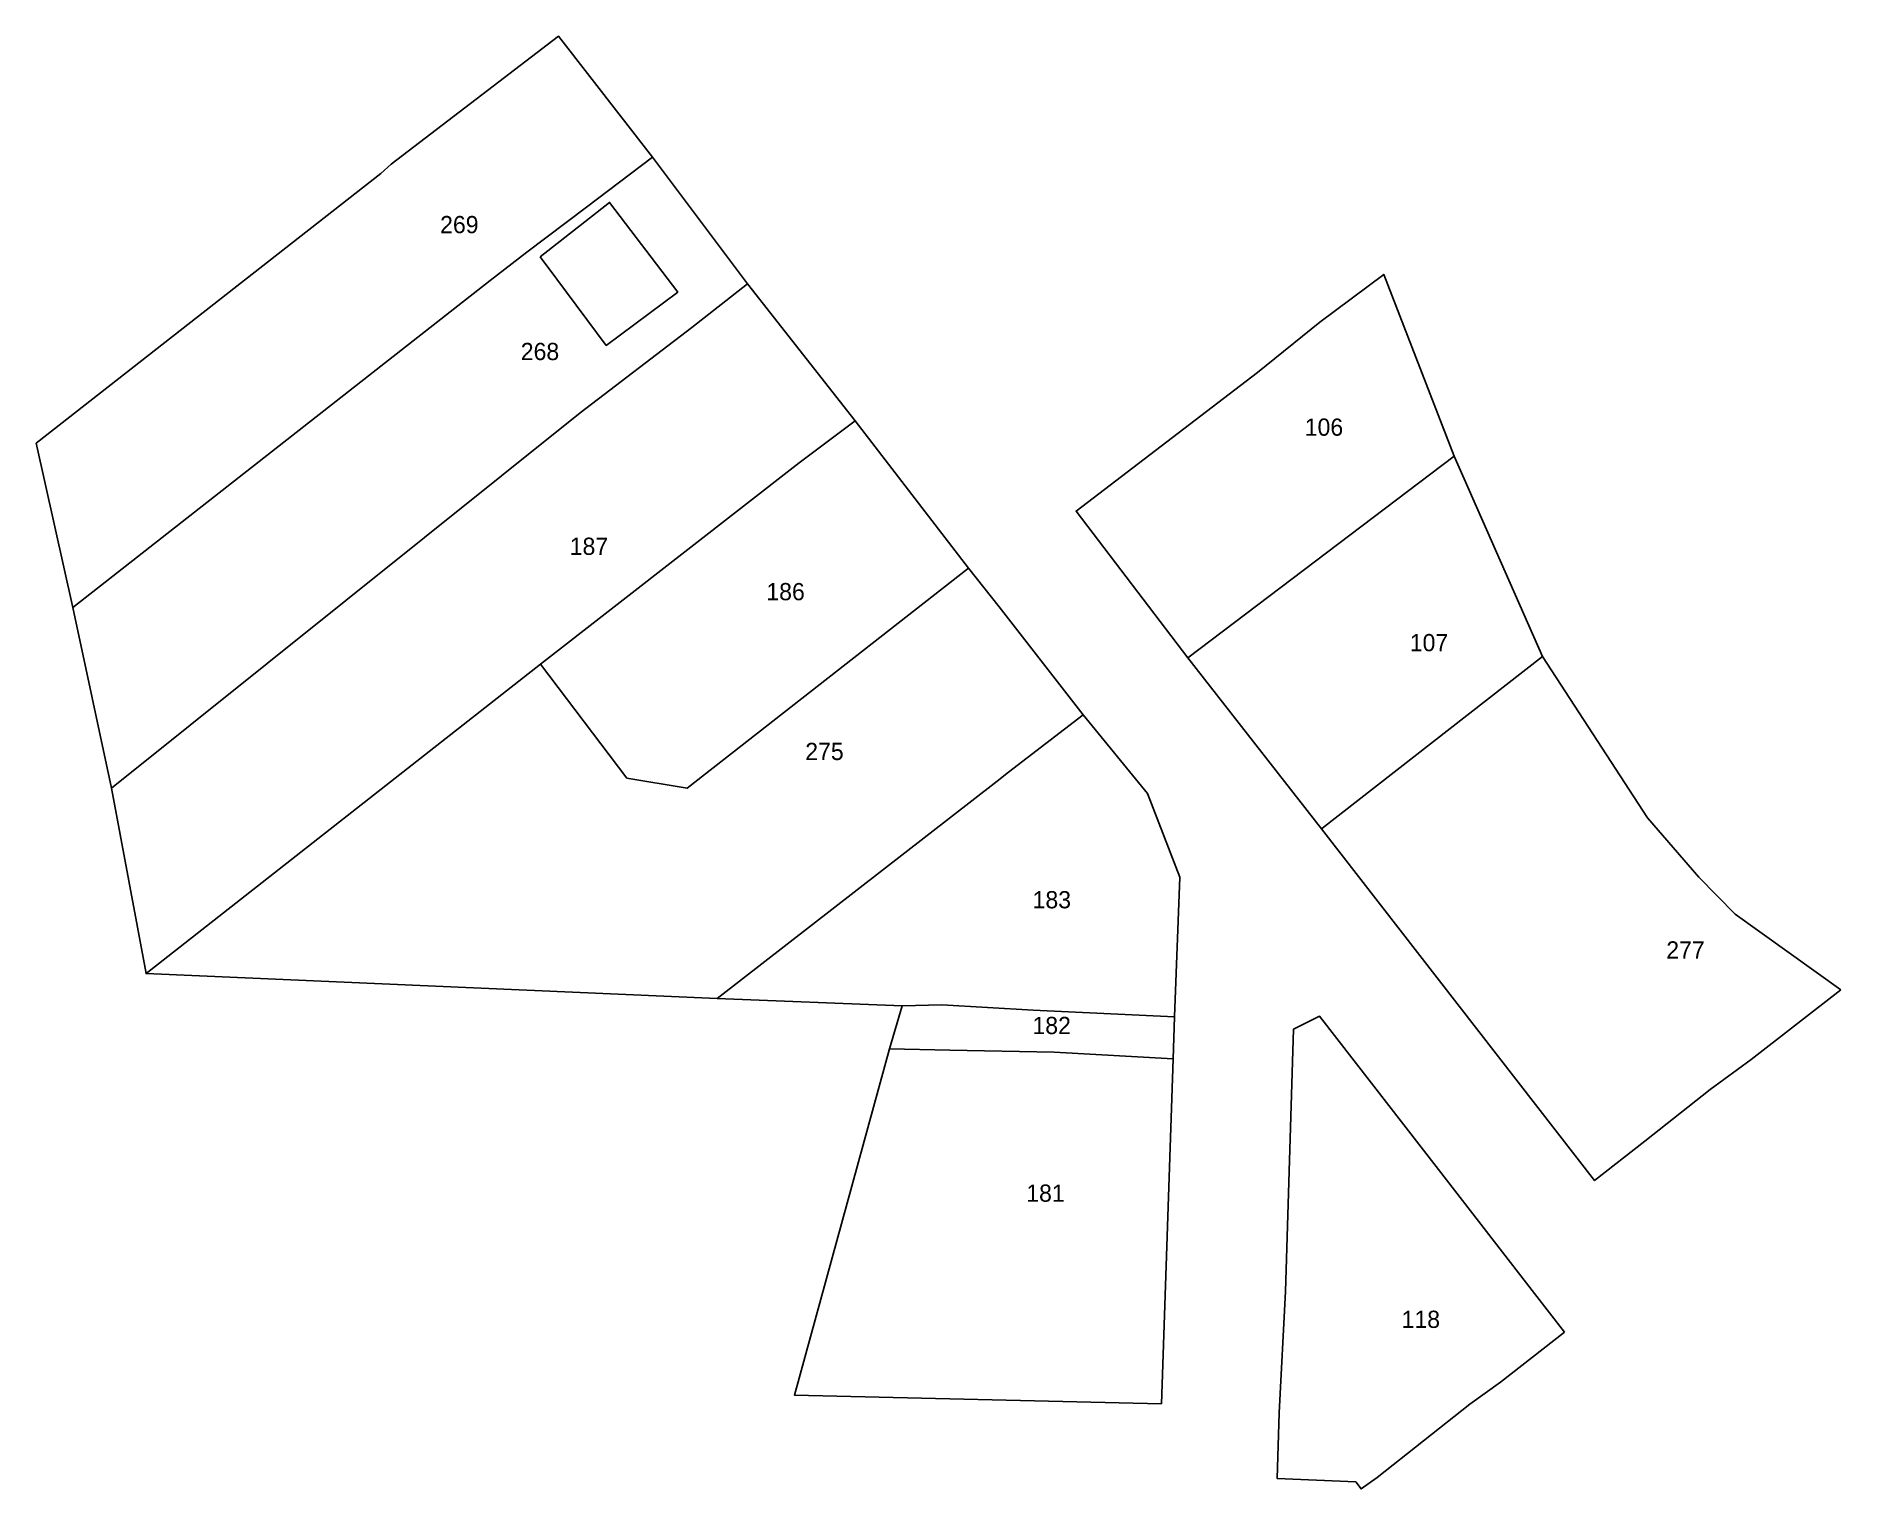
# Model space of a CAD drawing. Header units: metres. Extents: x -35 to 91, y -32 to 69.
import ezdxf

# ---------------------------------------------------------------- set-up
doc = ezdxf.new("R2010")
doc.units = ezdxf.units.M
doc.layers.add('CADASTRE_PCI_NUM', color=1, linetype='Continuous')
doc.layers.add('CADASTRE_PCI_PARCELLES', color=3, linetype='Continuous')

msp = doc.modelspace()

# ---------------------------------------------------------------- linework, layer by layer
at = {"layer": 'CADASTRE_PCI_PARCELLES'}
for points in [[(7.77, 60.95), (3.18, 57.47), (-0.99, 54.33), (-3.54, 52.36), (-32.62, 29.59), (-35.18, 41.03), (-11.16, 59.83), (-10.44, 60.47), (-3.34, 65.91), (1.21, 69.39), (7.77, 60.95)], [(14.38, 52.14), (10.5, 49.1), (2.73, 43.14), (-29.92, 17.01), (-32.62, 29.59), (-3.54, 52.36), (-0.99, 54.33), (3.18, 57.47), (7.77, 60.95), (14.38, 52.14)], [(-0.07, 54.01), (1.11, 52.45), (4.55, 47.84), (9.53, 51.56), (4.78, 57.8), (-0.07, 54.01)], [(-0.04, 25.63), (-27.52, 4.09), (-29.92, 17.01), (2.73, 43.14), (10.5, 49.1), (14.38, 52.14), (21.88, 42.59), (17.98, 39.67), (10.03, 33.47), (-0.04, 25.63)], [(63.62, 40.12), (45.06, 26.07), (37.28, 36.3), (49.92, 45.96), (54.26, 49.46), (58.71, 52.79), (63.62, 40.12)], [(29.79, 32.33), (10.19, 16.99), (5.98, 17.7), (-0.04, 25.63), (10.03, 33.47), (17.98, 39.67), (21.88, 42.59), (29.79, 32.33)], [(69.78, 26.17), (54.38, 14.16), (45.06, 26.07), (63.62, 40.12), (69.78, 26.17)], [(37.77, 22.12), (32.57, 18.12), (31.79, 17.49), (12.28, 2.36), (-27.52, 4.09), (-0.04, 25.63), (5.98, 17.7), (10.19, 16.99), (29.79, 32.33), (31.92, 29.64), (37.77, 22.12)], [(90.57, 2.95), (84.32, -1.9), (81.46, -3.99), (76.9, -7.58), (73.4, -10.33), (54.38, 14.16), (69.78, 26.17), (77.09, 14.94), (80.67, 10.8), (83.21, 8.22), (90.57, 2.95)], [(44.13, 1.08), (34.3, 1.53), (27.92, 1.91), (25.16, 1.83), (12.28, 2.36), (31.79, 17.49), (32.57, 18.12), (37.77, 22.12), (42.25, 16.63), (44.5, 10.8), (44.13, 1.08)], [(44.05, -1.85), (35.75, -1.38), (28.49, -1.26), (24.28, -1.16), (25.16, 1.83), (27.92, 1.91), (34.3, 1.53), (44.13, 1.08), (44.05, -1.85)], [(71.32, -20.9), (66.85, -24.37), (64.72, -25.92), (58.25, -31.02), (57.14, -31.81), (56.77, -31.32), (51.3, -31.09), (51.42, -26.52), (51.86, -18.06), (52.43, 0.22), (54.24, 1.11), (62.53, -9.56), (69.23, -18.21), (71.32, -20.9)], [(43.24, -25.88), (17.65, -25.28), (24.28, -1.16), (28.49, -1.26), (35.75, -1.38), (44.05, -1.85), (43.24, -25.88)]]:
    msp.add_lwpolyline(points, close=True, dxfattribs=at)

# ---------------------------------------------------------------- texts
at = {"layer": 'CADASTRE_PCI_NUM'}
for s, p in [('269', (-7.03, 55.66)), ('268', (-1.41, 46.82)), ('106', (53.21, 41.55)), ('187', (2, 33.25)), ('186', (15.7, 30.09)), ('107', (60.53, 26.54)), ('275', (18.41, 18.96)), ('183', (34.25, 8.63)), ('277', (78.4, 5.13)), ('182', (34.24, -0.13)), ('181', (33.81, -11.81)), ('118', (59.96, -20.6))]:
    msp.add_text(s, height=1.2, dxfattribs=at).set_placement(p)

doc.saveas('drawing.dxf')
